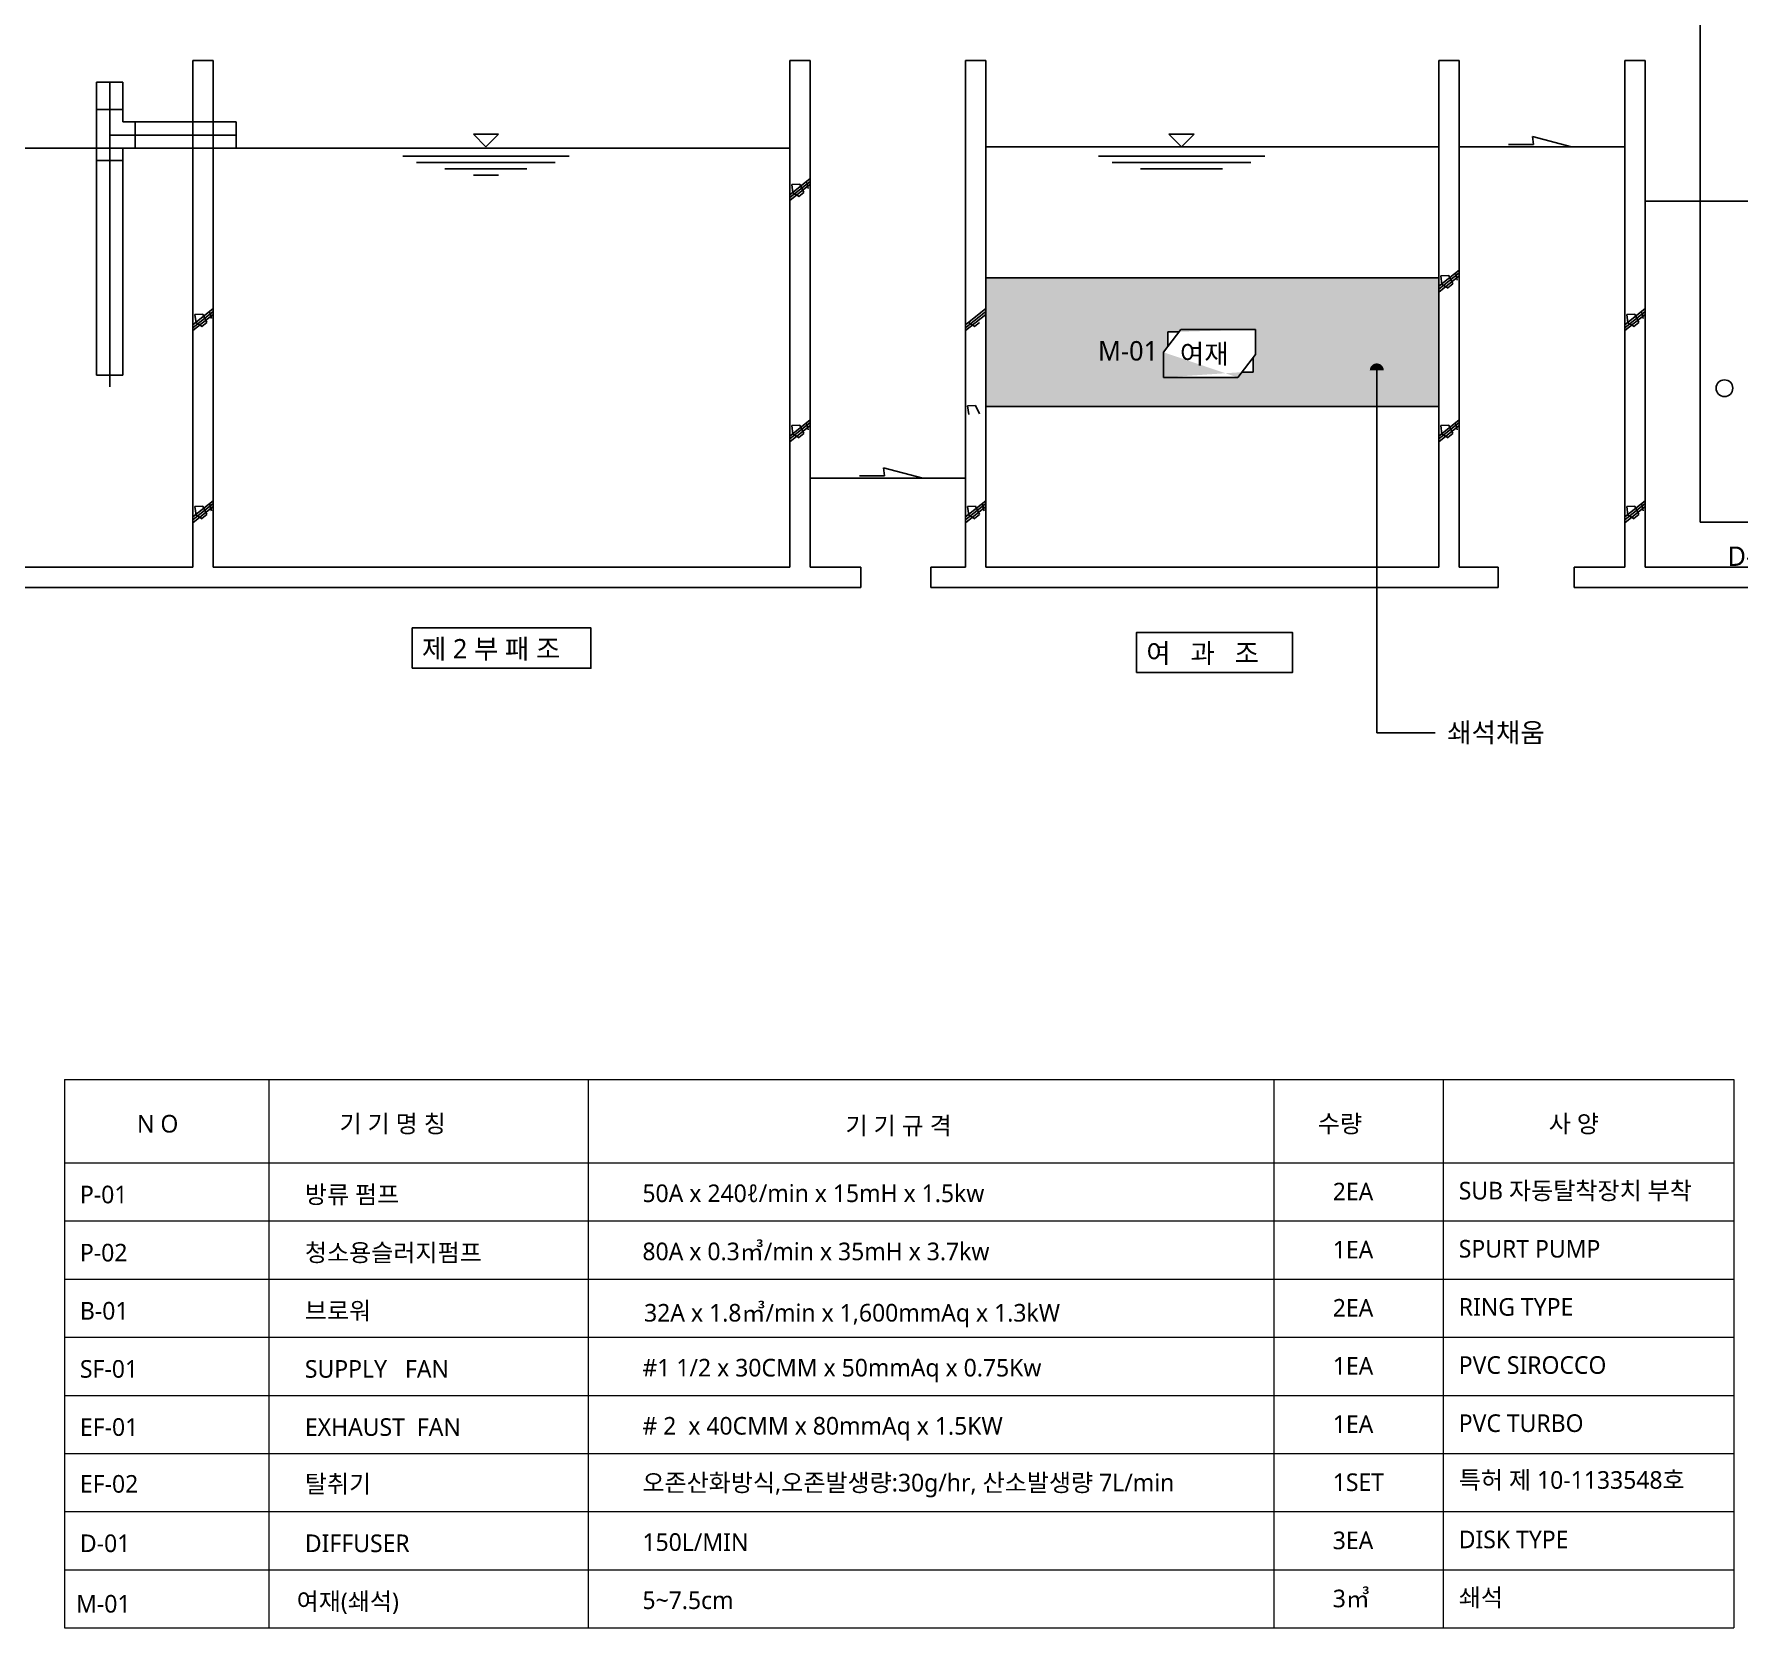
# Model space of a CAD drawing. Header units: millimetres. Extents: x 169673 to 334584, y 156879 to 224061.
# Drawn here: x 177577 to 186811, y 160214 to 168847 of the extents above; entities that cross this region are included whole.
import ezdxf

# ---------------------------------------------------------------- set-up
doc = ezdxf.new("R2010")
doc.units = ezdxf.units.MM
doc.header["$LTSCALE"] = 40
doc.header["$MEASUREMENT"] = 0
doc.layers.get('0').update_dxf_attribs({"linetype": 'CONTINUOUS'})
for name, color, linetype in [('A-XXXX-TXT2', 3, 'CONTINUOUS'), ('WL', 5, 'CONTINUOUS'), ('장비', 5, 'CONTINUOUS')]:
    doc.layers.add(name, color=color, linetype=linetype)
doc.styles.add('맑은 고딕', font='malgun.ttf')
doc.dimstyles.get("Standard").update_dxf_attribs({"dimtxt": 1, "dimasz": 0.18, "dimexe": 0.18, "dimexo": 0.0625, "dimgap": 0.5, "dimtad": 1, "dimzin": 0, "dimdsep": 46, "dimcen": 0.09, "dimadec": 0, "dimazin": 0, "dimtfac": 1, "dimtofl": 0, "dimtmove": 2, "dimatfit": 3, "dimfxl": 1, "dimtolj": 1, "dimtzin": 0, "dimarcsym": 0})

msp = doc.modelspace()

# ---------------------------------------------------------------- hatches: boundary and pattern name
at = {"layer": 'WL'}
h = msp.add_hatch(dxfattribs=at)
h.set_pattern_fill('GRAVEL', color=5, scale=6.63552)
h.set_pattern_definition([(228.0127875, (-96082.403, 114887.028), (-1348.3376641, -1516.8798719), [22.67499, -2244.82851]), (184.969741, (-96097.572, 114870.174), (2022.5064952, 168.5422176), [38.911, -3852.18803]), (132.510447, (-96136.337, 114866.803), (1685.4220807, -1853.96428735), [27.43665, -2716.23172]), (267.273689, (-96202.068, 114824.668), (168.54220835, 3370.84415998), [35.43398, -3507.96303]), (292.8336542, (-96203.754, 114789.274), (-842.71104007, 2022.50649597), [34.74582, -3439.84081]), (357.273689, (-96190.27, 114757.251), (-3370.84415998, 168.54220835), [35.43398, -3507.96303]), (37.6942405, (-96154.8764, 114755.5653), (-2191.0487039, -1685.42208013), [46.85962, -4639.09875]), (72.2553284, (-96117.797, 114784.2175), (1179.79545632, 3707.9285759), [44.24031, -4379.792]), (121.4295656, (-96104.314, 114826.353), (-1348.3376642, 2191.04870388), [35.55398, -3519.84779]), (175.2363583, (-96122.853, 114856.69), (1853.964288, -168.5422083), [40.59036, -1988.92658]), (222.3974378, (-96163.3035, 114860.0615), (-2022.50649594, -1853.96428807), [52.49213, -5196.7251]), (138.814075, (-96035.211, 114822.982), (-1179.7954559, 1011.2532481), [17.91621, -1773.71204]), (171.4692344, (-96048.695, 114834.78), (2191.04870406, -337.08441562), [34.08547, -3374.46974]), (225, (-96082.4, 114839.84), (-2e-14, -168.54221), [23.83541, -214.51927]), (203.1985905, (-96094.201, 114860.061), (842.71104, 337.084416), [12.83584, -1270.74338]), (291.80141, (-96106, 114855.005), (-168.542208, 505.626624), [18.1525, -889.47507]), (30.963757, (-96099.257, 114838.15), (505.626624, 337.084416), [29.48292, -953.27859]), (161.565051, (-96073.976, 114853.32), (337.084416, -168.542208), [21.31907, -511.65819]), (16.3895403, (-96203.754, 114855.005), (1685.42208, 505.626624), [29.86568, -2956.70986]), (70.346176, (-96175.101, 114863.432), (-674.16883206, -1853.964288), [25.05565, -2480.5044]), (293.1985905, (-96073.976, 114887.028), (-337.084416, 842.71104), [25.67151, -1257.90771]), (343.6104597, (-96063.864, 114863.432), (-1685.42208004, 505.62662388), [29.86568, -2956.70986]), (339.443955, (-96203.754, 114750.51), (-842.71104, 337.084416), [28.80049, -1411.22476]), (294.7751406, (-96176.787, 114740.397), (-842.711041, 1853.96428754), [24.13154, -2389.02564]), (66.8014095, (-96072.29, 114718.486), (337.084416, 842.71104), [25.67151, -1257.90771]), (17.3540246, (-96062.178, 114742.082), (-2191.04870396, -674.16883214), [28.2529, -2797.02934]), (69.443955, (-96154.876, 114718.486), (-337.084416, -842.71104), [14.40025, -1425.62501]), (101.309932, (-96082.403, 114718.486), (-168.542208, 674.168832), [8.59397, -850.80604]), (165.963757, (-96084.09, 114726.913), (505.626624, -168.542208), [34.74582, -660.17151]), (186.009006, (-96117.797, 114735.34), (1685.42208, 168.5422081), [32.19999, -3187.79437]), (303.690068, (-96099.257, 114822.98), (-168.542208, 337.084416), [24.30749, -583.38008]), (353.1572266, (-96085.774, 114802.757), (2865.21753602, -337.08441585), [42.43792, -4201.34644]), (60.945396, (-96043.639, 114797.701), (-674.168832, -1179.795456), [17.35243, -1717.89581]), (90, (-96035.21, 114812.87), (-168.54221, 168.54221), [10.11253, -158.42968]), (120.256437, (-96121.168, 114740.397), (674.1688319, -1179.79545605), [23.41456, -2318.04863]), (48.0127875, (-96132.966, 114760.622), (1348.3376641, 1516.8798719), [45.34999, -2222.15351]), (0, (-96102.63, 114794.33), (168.54221, 168.54221), [43.82097, -124.72123]), (325.3048465, (-96058.807, 114794.33), (1685.42208064, -1179.7954551), [26.64888, -2638.23741]), (254.054604, (-96036.897, 114779.161), (-168.542208, -674.168832), [24.54008, -1202.46571]), (207.6459754, (-96043.6385, 114755.565), (-3202.30195212, -1685.42207978), [39.95546, -3955.597]), (175.4260787, (-96079.0324, 114737.026), (-2191.048704, 168.542208), [42.27022, -4184.74685])])
h.paths.add_polyline_path([(182732.5, 167526.3), (182732.5, 166830.4), (185186.3, 166830.4), (185186.3, 167526.3)])
edge = h.paths.add_edge_path(flags=16)
edge.add_line((184192.3, 167247.7), (184192.3, 167110.9))
edge.add_line((184192.3, 167110.9), (184097.2, 166987.3))
edge.add_line((184181, 167096.3), (184181, 167016.2))
edge.add_line((184119.4, 167016.2), (184181, 167016.2))
edge.add_line((183693.8, 166987.3), (184097.2, 166987.3))
edge.add_line((183693.8, 167124.1), (183693.8, 166987.3))
edge.add_line((183693.8, 167124.1), (183788.8, 167247.7))
edge.add_line((183718.3, 167156.1), (183718.3, 167234.6))
edge.add_line((183778.7, 167234.6), (183718.3, 167234.6))

# ---------------------------------------------------------------- linework, layer by layer
for p, q in [((178437.4, 168703.6), (178437.4, 165959.7)), ((178547.1, 168703.6), (178437.4, 168703.6)), ((178547.1, 165959.7), (178547.1, 168703.6)), ((181671.1, 168703.6), (181780.8, 168703.6)), ((181671.1, 165959.7), (181671.1, 168703.6)), ((181780.8, 168703.6), (181780.8, 165959.7)), ((182622.8, 165959.7), (182622.8, 168703.6)), ((182622.8, 168703.6), (182732.5, 168703.6)), ((182732.5, 168703.6), (182732.5, 165959.7)), ((185186.3, 165959.7), (185186.3, 168703.6)), ((185186.3, 168703.6), (185296, 168703.6)), ((185296, 168703.6), (185296, 165959.7)), ((186193.9, 165959.7), (186193.9, 168703.6)), ((186193.9, 168703.6), (186303.6, 168703.6)), ((186303.6, 168703.6), (186303.6, 165959.7)), ((181671.1, 167976.8), (181780.8, 168064.6)), ((181671.1, 167961.3), (181780.8, 168049.1)), ((181671.1, 167945.8), (181780.8, 168033.6)), ((181680.9, 168033.3), (181724.5, 168035.2)), ((181687.6, 167986.8), (181680.9, 168033.3)), ((181720.7, 167966.9), (181687.6, 167986.8)), ((181746.4, 167989.7), (181718.9, 167967.9)), ((181724.5, 168035.2), (181746.4, 167989.7)), ((181770.6, 168010.4), (181762, 168043.6)), ((185186.3, 167481.3), (185296, 167569.1)), ((185186.3, 167465.8), (185296, 167553.6)), ((185186.3, 167450.2), (185296, 167538)), ((185196.1, 167537.7), (185239.8, 167539.6)), ((185202.8, 167491.3), (185196.1, 167537.7)), ((185239.8, 167539.6), (185261.6, 167494.1)), ((185285.8, 167514.9), (185277.2, 167548.1)), ((185236, 167471.4), (185202.8, 167491.3)), ((185261.6, 167494.1), (185234.1, 167472.3)), ((178437.5, 167272.5), (178547.3, 167360.3)), ((178437.5, 167257), (178547.3, 167344.8)), ((178437.5, 167241.4), (178547.3, 167329.2)), ((178447.4, 167328.9), (178491, 167330.8)), ((178454, 167282.5), (178447.4, 167328.9)), ((178491, 167330.8), (178512.8, 167285.3)), ((178537, 167306.1), (178528.5, 167339.3)), ((182622.9, 167257), (182732.7, 167344.8)), ((186194, 167272.5), (186303.8, 167360.3)), ((186194, 167257), (186303.8, 167344.8)), ((186194, 167241.4), (186303.8, 167329.2)), ((186203.9, 167328.9), (186247.5, 167330.8)), ((186210.5, 167282.5), (186203.9, 167328.9)), ((186247.5, 167330.8), (186269.3, 167285.3)), ((186293.5, 167306.1), (186285, 167339.3)), ((178487.2, 167262.6), (178454, 167282.5)), ((178512.8, 167285.3), (178485.3, 167263.5)), ((182672.6, 167262.6), (182639.4, 167282.5)), ((182698.2, 167285.3), (182670.7, 167263.5)), ((186243.7, 167262.6), (186210.5, 167282.5)), ((186269.3, 167285.3), (186241.8, 167263.5)), ((177915.2, 167000.6), (178057.5, 167000.6)), ((182632.8, 166833.4), (182676.4, 166835.3)), ((182639.4, 166786.9), (182632.8, 166833.4)), ((182676.4, 166835.3), (182698.2, 166789.8)), ((181671.1, 166670.2), (181780.8, 166758)), ((181671.1, 166654.7), (181780.8, 166742.5)), ((181671.1, 166639.2), (181780.8, 166727)), ((181680.9, 166726.7), (181724.5, 166728.6)), ((181687.6, 166680.2), (181680.9, 166726.7)), ((181746.4, 166683.1), (181718.9, 166661.3)), ((181724.5, 166728.6), (181746.4, 166683.1)), ((181770.6, 166703.8), (181762, 166737)), ((185186.3, 166670.2), (185296, 166758)), ((185186.3, 166654.7), (185296, 166742.5)), ((185186.3, 166639.2), (185296, 166727)), ((185196.1, 166726.7), (185239.8, 166728.6)), ((185202.8, 166680.2), (185196.1, 166726.7)), ((185261.6, 166683.1), (185234.1, 166661.3)), ((185239.8, 166728.6), (185261.6, 166683.1)), ((185285.8, 166703.8), (185277.2, 166737)), ((181720.7, 166660.3), (181687.6, 166680.2)), ((185236, 166660.3), (185202.8, 166680.2)), ((178437.5, 166231.6), (178547.3, 166319.4)), ((186194, 166231.6), (186303.8, 166319.4)), ((178437.5, 166216), (178547.3, 166303.8)), ((178437.5, 166200.5), (178547.3, 166288.3)), ((178447.4, 166288), (178491, 166289.9)), ((178454, 166241.6), (178447.4, 166288)), ((178487.2, 166221.6), (178454, 166241.6)), ((178512.8, 166244.4), (178485.3, 166222.6)), ((178491, 166289.9), (178512.8, 166244.4)), ((178537, 166265.2), (178528.5, 166298.4)), ((182622.9, 166216), (182732.7, 166303.8)), ((182632.8, 166288), (182676.4, 166289.9)), ((182639.4, 166241.6), (182632.8, 166288)), ((182672.6, 166221.6), (182639.4, 166241.6)), ((182698.2, 166244.4), (182670.7, 166222.6)), ((182676.4, 166289.9), (182698.2, 166244.4)), ((182722.4, 166265.2), (182713.9, 166298.4)), ((186194, 166216), (186303.8, 166303.8)), ((186194, 166200.5), (186303.8, 166288.3)), ((186203.9, 166288), (186247.5, 166289.9)), ((186210.5, 166241.6), (186203.9, 166288)), ((186243.7, 166221.6), (186210.5, 166241.6)), ((186269.3, 166244.4), (186241.8, 166222.6)), ((186247.5, 166289.9), (186269.3, 166244.4)), ((186293.5, 166265.2), (186285, 166298.4)), ((178437.4, 165959.7), (173054.7, 165959.7)), ((178547.1, 165959.7), (181671.1, 165959.7)), ((181780.8, 165959.7), (182055.2, 165959.7)), ((182055.2, 165959.7), (182055.2, 165850)), ((182433.8, 165850), (182433.8, 165959.7)), ((182433.8, 165959.7), (182622.8, 165959.7)), ((182732.5, 165959.7), (185186.3, 165959.7)), ((185296, 165959.7), (185507.5, 165959.7)), ((185507.5, 165959.7), (185507.5, 165850)), ((185919.5, 165959.7), (186193.9, 165959.7)), ((185919.5, 165850), (185919.5, 165959.7)), ((186303.6, 165959.7), (191078.4, 165959.7)), ((173054.7, 165850), (182055.2, 165850)), ((185507.5, 165850), (182433.8, 165850)), ((191462.6, 165850), (185919.5, 165850))]:
    msp.add_line(p, q)
at = {"ltscale": 0.5}
for p, q in [((177915.2, 168586.7), (177915.2, 167000.6)), ((177915.2, 168586.7), (178057.5, 168586.7)), ((178057.5, 168586.7), (178057.5, 168371.9)), ((178057.5, 168438.1), (177915.2, 168438.1)), ((178057.5, 168371.9), (178672, 168371.9)), ((178123.8, 168371.9), (178123.8, 168229.6)), ((178672, 168371.9), (178672, 168229.6)), ((178057.5, 168163.4), (177915.2, 168163.4)), ((178057.5, 168229.6), (178057.5, 167000.6))]:
    msp.add_line(p, q, dxfattribs=at)
at = {"linetype": 'Continuous'}
for p, q in [((182732.5, 167526.3), (185186.3, 167526.3)), ((185186.3, 166830.4), (182732.5, 166830.4))]:
    msp.add_line(p, q, dxfattribs=at)
at = {"color": 7}
for p, q in [((182622.9, 167272.5), (182732.7, 167360.3)), ((182622.9, 167241.4), (182732.7, 167329.2)), ((182622.9, 166231.6), (182732.7, 166319.4)), ((182622.9, 166200.5), (182732.7, 166288.3))]:
    msp.add_line(p, q, dxfattribs=at)
at = {"color": 3}
for p, q in [((183693.8, 167124.1, 0), (183788.8, 167247.7, 0)), ((183788.8, 167247.7, 0), (184192.3, 167247.7, 0)), ((184192.3, 167247.7, 0), (184192.3, 167110.9, 0)), ((183778.7, 167234.6, 0), (183718.3, 167234.6, 0)), ((183718.3, 167156.1, 0), (183718.3, 167234.6, 0)), ((183693.8, 167124.1, 0), (183693.8, 166987.3, 0)), ((184192.3, 167110.9, 0), (184097.2, 166987.3, 0)), ((184181, 167096.3, 0), (184181, 167016.2, 0)), ((183693.8, 166987.3, 0), (184097.2, 166987.3, 0)), ((184119.4, 167016.2, 0), (184181, 167016.2, 0))]:
    msp.add_line(p, q, dxfattribs=at)
at = {"linetype": 'Continuous', "lineweight": 15}
for p, q in [((177741, 163184.8), (186784.2, 163184.8)), ((177741, 163184.8), (177741, 160213.7)), ((178848.8, 163184.8), (178848.8, 160213.7)), ((180577.7, 163184.8), (180577.7, 160213.7)), ((184291.7, 163184.8), (184291.7, 160213.7)), ((185209.7, 163184.8), (185209.7, 160213.7)), ((186784.2, 163184.8), (186784.2, 160213.7)), ((177741, 162732.9), (186784.2, 162732.9)), ((177741, 162418), (186784.2, 162418)), ((177741, 162103.1), (186784.2, 162103.1)), ((177741, 161788.2), (186784.2, 161788.2)), ((177741, 161473.3), (186784.2, 161473.3)), ((177741, 161158.4), (186784.2, 161158.4)), ((177741, 160843.5), (186784.2, 160843.5)), ((177741, 160528.6), (186784.2, 160528.6)), ((177741, 160213.7), (186784.2, 160213.7))]:
    msp.add_line(p, q, dxfattribs=at)
at = {"linetype": 'ByBlock', "const_width": 37.9}
msp.add_lwpolyline([(184868.9, 167025.5, 1), (184831, 167025.5)], format="xyb", dxfattribs=at)
for points in [[(179624.9, 165412.5), (180593.3, 165412.5), (180593.3, 165630.6), (179624.9, 165630.6)], [(183548.5, 165388.6), (184392.8, 165388.6), (184392.8, 165606.7), (183548.5, 165606.7)]]:
    msp.add_lwpolyline(points, close=True)
msp.add_circle((186733.1, 166929.1), 45.2)
at = {"layer": 'WL'}
for p, q in [((186601.9, 166203.5), (186601.9, 170925.5)), ((185692.7, 168292.7), (185905.4, 168237.2)), ((185698.7, 168249.4), (185692.7, 168292.7)), ((185296, 168237.2), (186193.9, 168237.2)), ((185563.3, 168249.4), (185698.7, 168249.4)), ((182177.5, 166497.8), (182390.2, 166442.3)), ((182183.5, 166454.5), (182177.5, 166497.8)), ((181780.8, 166442.3), (182622.8, 166442.3)), ((182048, 166454.5), (182183.5, 166454.5)), ((186601.9, 166203.5), (188188.2, 166203.5))]:
    msp.add_line(p, q, dxfattribs=at)
at = {"layer": 'WL', "color": 5}
for p, q in [((179956.2, 168304.9), (180092.8, 168304.9)), ((179956.2, 168304.9), (180024.5, 168236.7)), ((180092.8, 168304.9), (180024.5, 168236.7)), ((183724.2, 168304.9), (183860.8, 168304.9)), ((183724.2, 168304.9), (183792.5, 168236.7)), ((183860.8, 168304.9), (183792.5, 168236.7)), ((181671.1, 168229.6), (173438.8, 168229.6)), ((179573.7, 168185.4), (180475.2, 168185.4)), ((182732.5, 168236.7), (185186.3, 168236.7)), ((183341.8, 168185.4), (184243.2, 168185.4)), ((179648.9, 168151.3), (180400.1, 168151.3)), ((179802.5, 168117.1), (180246.4, 168117.1)), ((179956.2, 168083), (180092.8, 168083)), ((183416.9, 168151.3), (184168.1, 168151.3)), ((183570.6, 168117.1), (184014.5, 168117.1)), ((186303.6, 167943), (191078.4, 167943))]:
    msp.add_line(p, q, dxfattribs=at)
at = {"layer": '장비'}
for p, q in [((177986.4, 168586.7), (177986.4, 166936.4)), ((177986.4, 168300.7), (178672, 168300.7))]:
    msp.add_line(p, q, dxfattribs=at)

# ---------------------------------------------------------------- texts
at = {"layer": 'A-XXXX-TXT2', "style": '맑은 고딕'}
for s, height, p in [('M-01', 105.26, (183339.6, 167079, 0)), ('여재', 105.26, (183783, 167062, 0)), ('D-01', 105.26, (186749.3, 165966.4, 0)), ('제 2 부 패 조', 105.26, (179677.5, 165465.1)), ('여   과   조', 105.26, (183601.1, 165441.2)), ('쇄석채움', 105.26, (185230.9, 165010.5)), (' N O', 95.43, (178102.1, 162896.9)), ('기 기 명 칭', 95.43, (179231.3, 162896.9)), ('기 기 규 격', 95.43, (181972, 162886.2)), ('수량', 95.43, (184530.5, 162896.9)), ('사 양', 95.43, (185781.3, 162896.9)), ('방류 펌프', 95.43, (179043.7, 162513.7)), ('50A x 240ℓ/min x 15mH x 1.5kw', 95.426, (180872, 162520.4)), ('2EA', 95.43, (184611.3, 162529.7)), ('SUB 자동탈착장치 부착', 95.426, (185293.9, 162534.7)), ('P-01', 95.43, (177825.2, 162513.7)), ('P-02', 95.43, (177825.2, 162198.8)), ('청소용슬러지펌프', 95.43, (179043.7, 162198.8)), ('80A x 0.3㎥/min x 35mH x 3.7kw', 95.426, (180872, 162205.5)), ('1EA', 95.43, (184611.3, 162214.8)), ('SPURT PUMP', 95.43, (185293.9, 162219.8)), ('B-01', 95.43, (177825.2, 161883.9)), ('브로워', 95.43, (179043.7, 161883.9)), ('32A x 1.8㎥/min x 1,600mmAq x 1.3kW', 95.426, (180880.9, 161873.2)), ('2EA', 95.43, (184611.3, 161899.9)), ('RING TYPE', 95.43, (185293.9, 161904.9)), ('SF-01 ', 95.43, (177825.2, 161569)), ('SUPPLY   FAN', 95.426, (179043.7, 161569)), ('#1 1/2 x 30CMM x 50mmAq x 0.75Kw  ', 95.426, (180872, 161575.7)), ('1EA', 95.43, (184611.3, 161585)), ('PVC SIROCCO', 95.426, (185293.9, 161590)), ('EF-01', 95.43, (177825.2, 161254.1)), ('EXHAUST  FAN', 95.426, (179043.7, 161254.1)), ('# 2  x 40CMM x 80mmAq x 1.5KW', 95.426, (180872, 161260.8)), ('1EA', 95.43, (184611.3, 161270.1)), ('PVC TURBO', 95.43, (185293.9, 161275.1)), ('탈취기', 95.43, (179043.7, 160946.3)), ('오존산화방식,오존발생량:30g/hr, 산소발생량 7L/min', 95.426, (180872, 160953)), ('1SET', 95.43, (184611.3, 160955.2)), ('특허 제 10-1133548호', 95.426, (185293.9, 160967.4)), ('EF-02', 95.43, (177825.2, 160946.3)), ('D-01', 95.43, (177825.2, 160624.3)), ('DIFFUSER', 95.43, (179043.7, 160624.3)), ('150L/MIN', 95.43, (180872, 160631)), ('3EA', 95.43, (184611.3, 160640.3)), ('DISK TYPE', 95.43, (185293.9, 160645.3)), (' 여재(쇄석)', 95.43, (178966.8, 160309.4)), ('5~7.5cm', 95.43, (180872, 160316.1)), ('3㎥', 95.43, (184611.3, 160325.5)), ('쇄석', 95.43, (185293.9, 160330.5)), ('M-01', 95.43, (177804.3, 160296.7))]:
    msp.add_text(s, height=height, dxfattribs=at).set_placement(p)

# ---------------------------------------------------------------- leaders
at = {"linetype": 'ByBlock'}
msp.add_leader([(184849.9, 167025.5), (184849.9, 165062.3), (185165.5, 165062.3)], dimstyle='Standard', override={"dimtxt": 2.5, "dimasz": 4, "dimexe": 2, "dimexo": 5, "dimgap": 1, "dimtad": 1, "dimtih": 0, "dimtoh": 0, "dimdec": 0, "dimzin": 8, "dimdle": 1, "dimclrd": 256, "dimldrblk": 'DotSmall', "dimfxl": 1.5}, dxfattribs=at)

doc.saveas('drawing.dxf')
